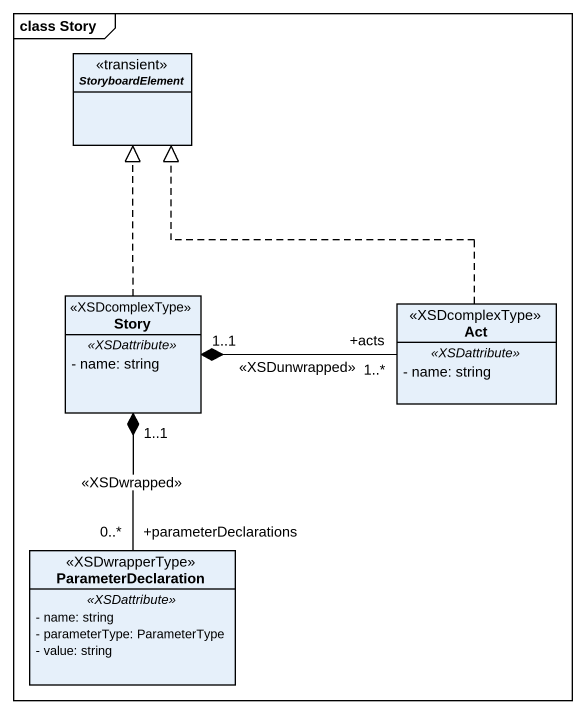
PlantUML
@startuml
mainframe class Story
hide circle
hide empty members
skinparam classAttributeIconSize 0
interface StoryboardElement <<transient>>
class Story <<XSDcomplexType>> {
  .. <<XSDattribute>> ..
  - name: string
}
class Act <<XSDcomplexType>> {
  .. <<XSDattribute>> ..
  - name: string
}
class ParameterDeclaration <<XSDwrapperType>> {
  .. <<XSDattribute>> ..
  - name: string
  - parameterType: ParameterType
  - value: string
}
Story .up.|> StoryboardElement
Story "1..1" *-right- "+acts\n1..*" Act : <<XSDunwrapped>>
Story "1..1" *-- "+parameterDeclarations\n0..*" ParameterDeclaration : <<XSDwrapped>>
Act .up.|> StoryboardElement
@enduml
